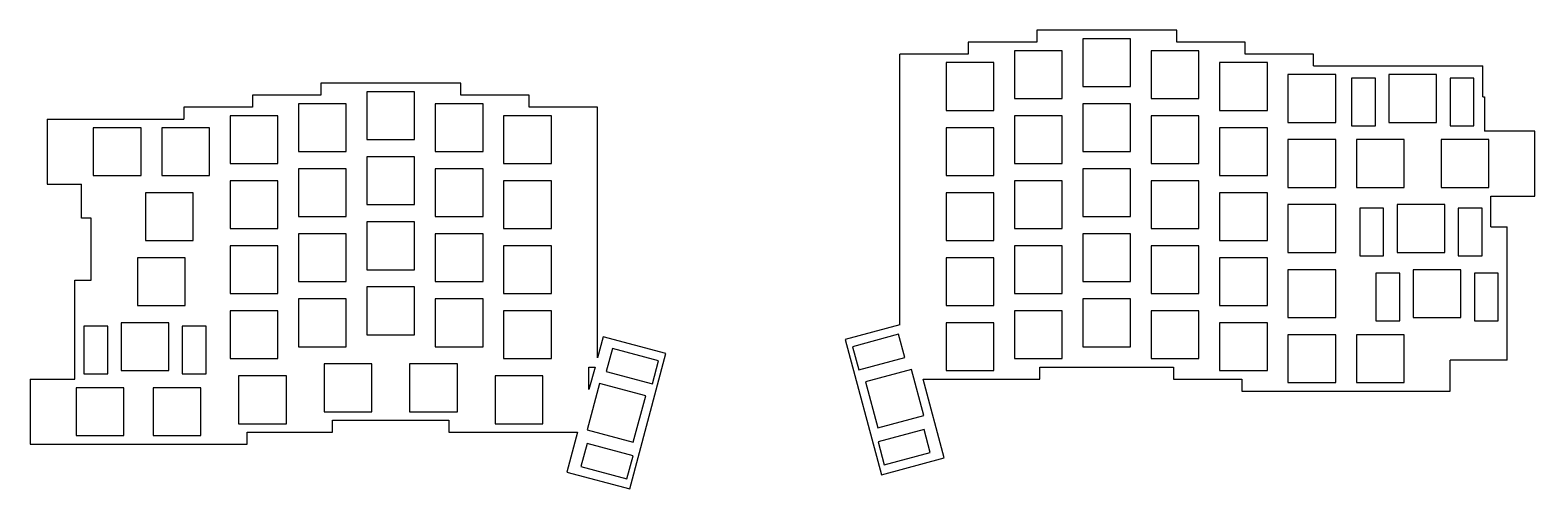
# Model space of a CAD drawing. Header units: millimetres. Extents: x -26 to 416, y -42 to 93.
import ezdxf

# ---------------------------------------------------------------- set-up
doc = ezdxf.new("R2010")
doc.units = ezdxf.units.MM

msp = doc.modelspace()

# ---------------------------------------------------------------- linework, layer by layer
at = {"linetype": 'CONTINUOUS'}
for p, q in [((310.62, 92.72), (269.57, 92.72)), ((269.57, 92.72), (269.57, 89.22)), ((310.62, 89.22), (310.62, 92.72)), ((269.57, 89.22), (249.53, 89.22)), ((249.53, 89.22), (249.53, 85.72)), ((297.1, 90.2), (283.1, 90.2)), ((283.1, 90.2), (283.1, 76.2)), ((297.1, 76.2), (297.1, 90.2)), ((330.68, 89.22), (310.62, 89.22)), ((330.68, 85.72), (330.68, 89.22)), ((229.47, 6.42), (229.47, 85.72)), ((249.53, 85.72), (229.47, 85.72)), ((277.05, 86.7), (263.05, 86.7)), ((263.05, 86.7), (263.05, 72.7)), ((277.05, 72.7), (277.05, 86.7)), ((317.15, 86.7), (303.15, 86.7)), ((303.15, 86.7), (303.15, 72.7)), ((317.15, 72.7), (317.15, 86.7)), ((350.73, 85.72), (330.68, 85.72)), ((350.73, 82.22), (350.73, 85.72)), ((257, 83.2), (243, 83.2)), ((243, 83.2), (243, 69.2)), ((257, 69.2), (257, 83.2)), ((337.2, 83.2), (323.2, 83.2)), ((323.2, 83.2), (323.2, 69.2)), ((337.2, 69.2), (337.2, 83.2)), ((357.25, 79.7), (343.25, 79.7)), ((343.25, 79.7), (343.25, 65.7)), ((350.73, 82.22), (400.35, 82.22)), ((357.25, 65.7), (357.25, 79.7)), ((386.82, 79.7), (372.82, 79.7)), ((372.82, 79.7), (372.82, 65.7)), ((386.82, 65.7), (386.82, 79.7)), ((400.35, 73.17), (400.35, 82.22)), ((100.72, 77.17), (59.67, 77.17)), ((59.67, 77.17), (59.67, 73.67)), ((100.72, 73.67), (100.72, 77.17)), ((283.1, 76.2), (297.1, 76.2)), ((368.9, 78.7), (361.9, 78.7)), ((361.9, 78.7), (361.9, 64.7)), ((368.9, 64.7), (368.9, 78.7)), ((397.75, 78.7), (390.75, 78.7)), ((390.75, 78.7), (390.75, 64.7)), ((397.75, 64.7), (397.75, 78.7)), ((59.67, 73.67), (39.62, 73.67)), ((39.62, 73.67), (39.62, 70.17)), ((67.15, 71.15), (53.15, 71.15)), ((53.15, 71.15), (53.15, 57.15)), ((67.15, 57.15), (67.15, 71.15)), ((87.2, 74.65), (73.2, 74.65)), ((73.2, 74.65), (73.2, 60.65)), ((87.2, 60.65), (87.2, 74.65)), ((107.25, 71.15), (93.25, 71.15)), ((93.25, 71.15), (93.25, 57.15)), ((120.78, 73.67), (100.72, 73.67)), ((107.25, 57.15), (107.25, 71.15)), ((120.78, 70.17), (120.78, 73.67)), ((263.05, 72.7), (277.05, 72.7)), ((297.1, 71.15), (283.1, 71.15)), ((283.1, 71.15), (283.1, 57.15)), ((297.1, 57.15), (297.1, 71.15)), ((303.15, 72.7), (317.15, 72.7)), ((400.35, 73.17), (400.82, 73.17)), ((400.82, 73.17), (400.82, 63.17)), ((-20.52, 66.67), (19.57, 66.67)), ((-20.52, 66.67), (-20.52, 47.62)), ((39.62, 70.17), (19.57, 70.17)), ((19.57, 70.17), (19.57, 66.67)), ((47.1, 67.65), (33.1, 67.65)), ((33.1, 67.65), (33.1, 53.65)), ((47.1, 53.65), (47.1, 67.65)), ((127.3, 67.65), (113.3, 67.65)), ((113.3, 67.65), (113.3, 53.65)), ((140.82, 70.17), (120.78, 70.17)), ((127.3, 53.65), (127.3, 67.65)), ((140.82, -3.23), (140.82, 70.17)), ((243, 69.2), (257, 69.2)), ((277.05, 67.65), (263.05, 67.65)), ((263.05, 67.65), (263.05, 53.65)), ((277.05, 53.65), (277.05, 67.65)), ((317.15, 67.65), (303.15, 67.65)), ((303.15, 67.65), (303.15, 53.65)), ((317.15, 53.65), (317.15, 67.65)), ((323.2, 69.2), (337.2, 69.2)), ((7, 64.15), (-7, 64.15)), ((-7, 64.15), (-7, 50.15)), ((7, 50.15), (7, 64.15)), ((27.05, 64.15), (13.05, 64.15)), ((13.05, 64.15), (13.05, 50.15)), ((27.05, 50.15), (27.05, 64.15)), ((257, 64.15), (243, 64.15)), ((243, 64.15), (243, 50.15)), ((257, 50.15), (257, 64.15)), ((337.2, 64.15), (323.2, 64.15)), ((323.2, 64.15), (323.2, 50.15)), ((337.2, 50.15), (337.2, 64.15)), ((343.25, 65.7), (357.25, 65.7)), ((361.9, 64.7), (368.9, 64.7)), ((372.82, 65.7), (386.82, 65.7)), ((390.75, 64.7), (397.75, 64.7)), ((415.64, 63.17), (400.82, 63.17)), ((415.64, 44.12), (415.64, 63.17)), ((73.2, 60.65), (87.2, 60.65)), ((357.25, 60.65), (343.25, 60.65)), ((343.25, 60.65), (343.25, 46.65)), ((357.25, 46.65), (357.25, 60.65)), ((377.3, 60.65), (363.3, 60.65)), ((363.3, 60.65), (363.3, 46.65)), ((377.3, 46.65), (377.3, 60.65)), ((402.11, 60.65), (388.11, 60.65)), ((388.11, 60.65), (388.11, 46.65)), ((402.11, 46.65), (402.11, 60.65)), ((33.1, 53.65), (47.1, 53.65)), ((53.15, 57.15), (67.15, 57.15)), ((87.2, 55.6), (73.2, 55.6)), ((73.2, 55.6), (73.2, 41.6)), ((87.2, 41.6), (87.2, 55.6)), ((93.25, 57.15), (107.25, 57.15)), ((113.3, 53.65), (127.3, 53.65)), ((263.05, 53.65), (277.05, 53.65)), ((283.1, 57.15), (297.1, 57.15)), ((303.15, 53.65), (317.15, 53.65)), ((-7, 50.15), (7, 50.15)), ((13.05, 50.15), (27.05, 50.15)), ((47.1, 48.6), (33.1, 48.6)), ((33.1, 48.6), (33.1, 34.6)), ((47.1, 34.6), (47.1, 48.6)), ((67.15, 52.1), (53.15, 52.1)), ((53.15, 52.1), (53.15, 38.1)), ((67.15, 38.1), (67.15, 52.1)), ((107.25, 52.1), (93.25, 52.1)), ((93.25, 52.1), (93.25, 38.1)), ((107.25, 38.1), (107.25, 52.1)), ((127.3, 48.6), (113.3, 48.6)), ((113.3, 48.6), (113.3, 34.6)), ((127.3, 34.6), (127.3, 48.6)), ((243, 50.15), (257, 50.15)), ((277.05, 48.6), (263.05, 48.6)), ((263.05, 48.6), (263.05, 34.6)), ((277.05, 34.6), (277.05, 48.6)), ((297.1, 52.1), (283.1, 52.1)), ((283.1, 52.1), (283.1, 38.1)), ((297.1, 38.1), (297.1, 52.1)), ((317.15, 48.6), (303.15, 48.6)), ((303.15, 48.6), (303.15, 34.6)), ((317.15, 34.6), (317.15, 48.6)), ((323.2, 50.15), (337.2, 50.15)), ((-20.52, 47.62), (-10.47, 47.62)), ((-10.47, 37.62), (-10.47, 47.62)), ((22.29, 45.1), (8.29, 45.1)), ((8.29, 45.1), (8.29, 31.1)), ((22.29, 31.1), (22.29, 45.1)), ((257, 45.1), (243, 45.1)), ((243, 45.1), (243, 31.1)), ((257, 31.1), (257, 45.1)), ((337.2, 45.1), (323.2, 45.1)), ((323.2, 45.1), (323.2, 31.1)), ((337.2, 31.1), (337.2, 45.1)), ((343.25, 46.65), (357.25, 46.65)), ((363.3, 46.65), (377.3, 46.65)), ((388.11, 46.65), (402.11, 46.65)), ((402.73, 35.08), (402.73, 44.12)), ((402.73, 44.12), (415.64, 44.12)), ((73.2, 41.6), (87.2, 41.6)), ((357.25, 41.6), (343.25, 41.6)), ((343.25, 41.6), (343.25, 27.6)), ((357.25, 27.6), (357.25, 41.6)), ((371.28, 40.6), (364.28, 40.6)), ((364.28, 40.6), (364.28, 26.6)), ((371.28, 26.6), (371.28, 40.6)), ((389.21, 41.6), (375.21, 41.6)), ((375.21, 41.6), (375.21, 27.6)), ((389.21, 27.6), (389.21, 41.6)), ((400.13, 40.6), (393.13, 40.6)), ((393.13, 40.6), (393.13, 26.6)), ((400.13, 26.6), (400.13, 40.6)), ((-7.62, 37.62), (-10.47, 37.62)), ((-7.62, 19.52), (-7.62, 37.62)), ((53.15, 38.1), (67.15, 38.1)), ((87.2, 36.55), (73.2, 36.55)), ((73.2, 36.55), (73.2, 22.55)), ((87.2, 22.55), (87.2, 36.55)), ((93.25, 38.1), (107.25, 38.1)), ((283.1, 38.1), (297.1, 38.1)), ((8.29, 31.1), (22.29, 31.1)), ((33.1, 34.6), (47.1, 34.6)), ((67.15, 33.05), (53.15, 33.05)), ((53.15, 33.05), (53.15, 19.05)), ((67.15, 19.05), (67.15, 33.05)), ((107.25, 33.05), (93.25, 33.05)), ((93.25, 33.05), (93.25, 19.05)), ((107.25, 19.05), (107.25, 33.05)), ((113.3, 34.6), (127.3, 34.6)), ((243, 31.1), (257, 31.1)), ((263.05, 34.6), (277.05, 34.6)), ((297.1, 33.05), (283.1, 33.05)), ((283.1, 33.05), (283.1, 19.05)), ((297.1, 19.05), (297.1, 33.05)), ((303.15, 34.6), (317.15, 34.6)), ((323.2, 31.1), (337.2, 31.1)), ((402.73, 35.08), (407.49, 35.08)), ((407.49, -3.98), (407.49, 35.08)), ((47.1, 29.55), (33.1, 29.55)), ((33.1, 29.55), (33.1, 15.55)), ((47.1, 15.55), (47.1, 29.55)), ((127.3, 29.55), (113.3, 29.55)), ((113.3, 29.55), (113.3, 15.55)), ((127.3, 15.55), (127.3, 29.55)), ((277.05, 29.55), (263.05, 29.55)), ((263.05, 29.55), (263.05, 15.55)), ((277.05, 15.55), (277.05, 29.55)), ((317.15, 29.55), (303.15, 29.55)), ((303.15, 29.55), (303.15, 15.55)), ((317.15, 15.55), (317.15, 29.55)), ((343.25, 27.6), (357.25, 27.6)), ((364.28, 26.6), (371.28, 26.6)), ((375.21, 27.6), (389.21, 27.6)), ((393.13, 26.6), (400.13, 26.6)), ((19.91, 26.05), (5.91, 26.05)), ((5.91, 26.05), (5.91, 12.05)), ((19.91, 12.05), (19.91, 26.05)), ((73.2, 22.55), (87.2, 22.55)), ((257, 26.05), (243, 26.05)), ((243, 26.05), (243, 12.05)), ((257, 12.05), (257, 26.05)), ((337.2, 26.05), (323.2, 26.05)), ((323.2, 26.05), (323.2, 12.05)), ((337.2, 12.05), (337.2, 26.05)), ((357.25, 22.55), (343.25, 22.55)), ((343.25, 22.55), (343.25, 8.55)), ((357.25, 8.55), (357.25, 22.55)), ((393.97, 22.55), (379.97, 22.55)), ((379.97, 22.55), (379.97, 8.55)), ((393.97, 8.55), (393.97, 22.55)), ((-12.38, -9.53), (-12.38, 19.52)), ((-12.38, 19.52), (-7.62, 19.52)), ((53.15, 19.05), (67.15, 19.05)), ((93.25, 19.05), (107.25, 19.05)), ((283.1, 19.05), (297.1, 19.05)), ((376.04, 21.55), (369.04, 21.55)), ((369.04, 21.55), (369.04, 7.55)), ((376.04, 7.55), (376.04, 21.55)), ((404.89, 21.55), (397.89, 21.55)), ((397.89, 21.55), (397.89, 7.55)), ((404.89, 7.55), (404.89, 21.55)), ((33.1, 15.55), (47.1, 15.55)), ((67.15, 14), (53.15, 14)), ((53.15, 14), (53.15, 0)), ((67.15, 0), (67.15, 14)), ((87.2, 17.5), (73.2, 17.5)), ((73.2, 17.5), (73.2, 3.5)), ((87.2, 3.5), (87.2, 17.5)), ((107.25, 14), (93.25, 14)), ((93.25, 14), (93.25, 0)), ((107.25, 0), (107.25, 14)), ((113.3, 15.55), (127.3, 15.55)), ((263.05, 15.55), (277.05, 15.55)), ((297.1, 14), (283.1, 14)), ((283.1, 14), (283.1, 0)), ((297.1, 0), (297.1, 14)), ((303.15, 15.55), (317.15, 15.55)), ((5.91, 12.05), (19.91, 12.05)), ((47.1, 10.5), (33.1, 10.5)), ((33.1, 10.5), (33.1, -3.5)), ((47.1, -3.5), (47.1, 10.5)), ((127.3, 10.5), (113.3, 10.5)), ((113.3, 10.5), (113.3, -3.5)), ((127.3, -3.5), (127.3, 10.5)), ((243, 12.05), (257, 12.05)), ((277.05, 10.5), (263.05, 10.5)), ((263.05, 10.5), (263.05, -3.5)), ((277.05, -3.5), (277.05, 10.5)), ((317.15, 10.5), (303.15, 10.5)), ((303.15, 10.5), (303.15, -3.5)), ((317.15, -3.5), (317.15, 10.5)), ((323.2, 12.05), (337.2, 12.05)), ((-2.78, 6), (-9.78, 6)), ((-9.78, 6), (-9.78, -8)), ((-2.78, -8), (-2.78, 6)), ((15.14, 7), (1.14, 7)), ((1.14, 7), (1.14, -7)), ((15.14, -7), (15.14, 7)), ((26.07, 6), (19.07, 6)), ((19.07, 6), (19.07, -8)), ((26.07, -8), (26.07, 6)), ((229.47, 6.42), (213.43, 2.12)), ((257, 7), (243, 7)), ((243, 7), (243, -7)), ((257, -7), (257, 7)), ((337.2, 7), (323.2, 7)), ((323.2, 7), (323.2, -7)), ((337.2, -7), (337.2, 7)), ((343.25, 8.55), (357.25, 8.55)), ((369.04, 7.55), (376.04, 7.55)), ((379.97, 8.55), (393.97, 8.55)), ((397.89, 7.55), (404.89, 7.55)), ((53.15, 0), (67.15, 0)), ((73.2, 3.5), (87.2, 3.5)), ((93.25, 0), (107.25, 0)), ((142.48, 2.93), (140.82, -3.23)), ((160.88, -2), (142.48, 2.93)), ((213.43, 2.12), (224.06, -37.53)), ((229.1, 3.63), (215.58, 0)), ((215.58, 0), (217.39, -6.76)), ((230.91, -3.13), (229.1, 3.63)), ((283.1, 0), (297.1, 0)), ((357.25, 3.5), (343.25, 3.5)), ((343.25, 3.5), (343.25, -10.5)), ((357.25, -10.5), (357.25, 3.5)), ((377.3, 3.5), (363.3, 3.5)), ((363.3, 3.5), (363.3, -10.5)), ((377.3, -10.5), (377.3, 3.5)), ((33.1, -3.5), (47.1, -3.5)), ((113.3, -3.5), (127.3, -3.5)), ((145.21, -0.49), (143.4, -7.25)), ((158.73, -4.12), (145.21, -0.49)), ((150.25, -41.65), (160.88, -2)), ((156.92, -10.88), (158.73, -4.12)), ((217.39, -6.76), (230.91, -3.13)), ((263.05, -3.5), (277.05, -3.5)), ((303.15, -3.5), (317.15, -3.5)), ((390.82, -13.03), (390.82, -3.98)), ((407.49, -3.98), (390.82, -3.98)), ((-9.78, -8), (-2.78, -8)), ((1.14, -7), (15.14, -7)), ((19.07, -8), (26.07, -8)), ((49.61, -8.55), (35.61, -8.55)), ((35.61, -8.55), (35.61, -22.55)), ((49.61, -22.55), (49.61, -8.55)), ((74.67, -5.05), (60.67, -5.05)), ((60.67, -5.05), (60.67, -19.05)), ((74.67, -19.05), (74.67, -5.05)), ((99.73, -5.05), (85.73, -5.05)), ((85.73, -5.05), (85.73, -19.05)), ((99.73, -19.05), (99.73, -5.05)), ((124.79, -8.55), (110.79, -8.55)), ((110.79, -8.55), (110.79, -22.55)), ((124.79, -22.55), (124.79, -8.55)), ((138.32, -6.03), (140.08, -6.03)), ((138.32, -12.59), (138.32, -6.03)), ((140.08, -6.03), (138.32, -12.59)), ((143.4, -7.25), (156.92, -10.88)), ((232.89, -6.67), (219.37, -10.29)), ((236.52, -20.19), (232.89, -6.67)), ((243, -7), (257, -7)), ((270.52, -9.53), (270.52, -6.03)), ((270.52, -6.03), (309.68, -6.03)), ((309.68, -6.03), (309.68, -9.53)), ((323.2, -7), (337.2, -7)), ((-25.54, -9.53), (-12.38, -9.53)), ((-25.54, -9.53), (-25.54, -28.57)), ((1.99, -12.05), (-12.01, -12.05)), ((-12.01, -12.05), (-12.01, -26.05)), ((1.99, -26.05), (1.99, -12.05)), ((24.54, -12.05), (10.54, -12.05)), ((10.54, -12.05), (10.54, -26.05)), ((24.54, -26.05), (24.54, -12.05)), ((141.42, -10.79), (137.79, -24.31)), ((154.94, -14.41), (141.42, -10.79)), ((219.37, -10.29), (223, -23.81)), ((236.27, -9.53), (270.52, -9.53)), ((242.46, -32.6), (236.27, -9.53)), ((309.68, -9.53), (329.73, -9.53)), ((329.73, -9.53), (329.73, -13.03)), ((329.73, -13.03), (390.82, -13.03)), ((343.25, -10.5), (357.25, -10.5)), ((363.3, -10.5), (377.3, -10.5)), ((151.31, -27.93), (154.94, -14.41)), ((60.67, -19.05), (74.67, -19.05)), ((63.13, -25.07), (63.13, -21.57)), ((63.13, -21.57), (97.27, -21.57)), ((85.73, -19.05), (99.73, -19.05)), ((97.27, -21.57), (97.27, -25.07)), ((223, -23.81), (236.52, -20.19)), ((-12.01, -26.05), (1.99, -26.05)), ((10.54, -26.05), (24.54, -26.05)), ((35.61, -22.55), (49.61, -22.55)), ((38.07, -28.57), (38.07, -25.07)), ((38.07, -25.07), (63.13, -25.07)), ((97.27, -25.07), (134.97, -25.07)), ((110.79, -22.55), (124.79, -22.55)), ((134.97, -25.07), (131.85, -36.72)), ((137.79, -24.31), (151.31, -27.93)), ((236.57, -24.24), (223.05, -27.86)), ((238.38, -31), (236.57, -24.24)), ((-25.54, -28.57), (38.07, -28.57)), ((137.74, -28.36), (135.93, -35.12)), ((151.26, -31.98), (137.74, -28.36)), ((223.05, -27.86), (224.86, -34.62)), ((135.93, -35.12), (149.45, -38.74)), ((149.45, -38.74), (151.26, -31.98)), ((224.06, -37.53), (242.46, -32.6)), ((224.86, -34.62), (238.38, -31)), ((131.85, -36.72), (150.25, -41.65))]:
    msp.add_line(p, q, dxfattribs=at)

doc.saveas('drawing.dxf')
